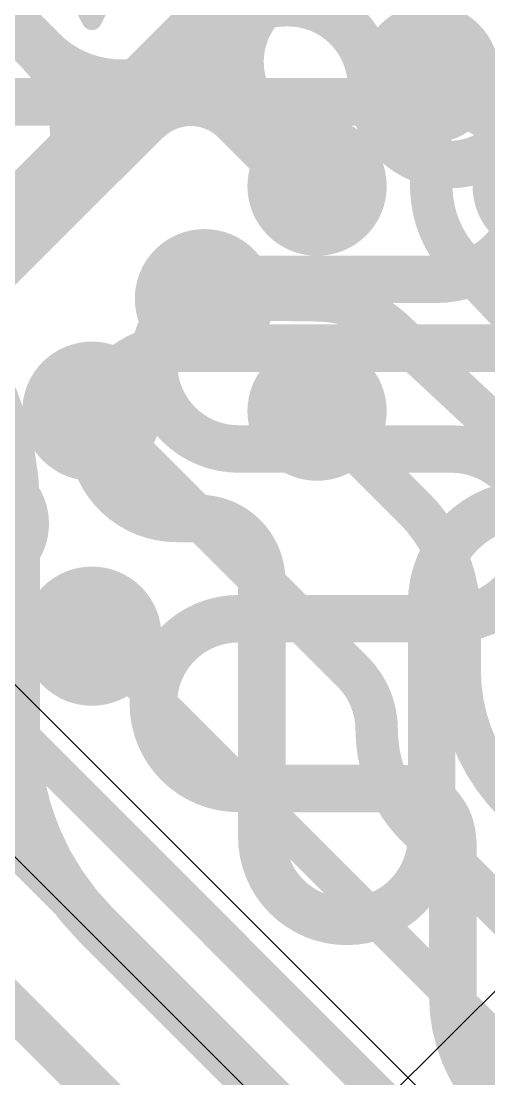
# Model space of a CAD drawing. Header units: inches. Extents: x -6 to 283, y -12 to 154.
# Drawn here: x 59.746 to 60.921, y 3.062 to 5.721 of the extents above; entities that cross this region are included whole.
import ezdxf

# ---------------------------------------------------------------- set-up
doc = ezdxf.new("R2010")
doc.units = ezdxf.units.IN
for name, color, linetype in [('Drill Drawing', 1, 'Continuous'), ('PWR-2', 130, 'Continuous'), ('Signal L1', 76, 'Continuous'), ('Signal L2', 6, 'Continuous'), ('Top Layer', 1, 'Continuous'), ('Top Paste', 8, 'Continuous'), ('Top Solder', 216, 'Continuous')]:
    doc.layers.add(name, color=color, linetype=linetype)

# ---------------------------------------------------------------- blocks, each defined once
blk = doc.blocks.new('BGA_565_15_5_14_4__57')
at = {"layer": 'Top Layer'}
h = blk.add_hatch(color=1, dxfattribs=at)
edge = h.paths.add_edge_path()
edge.add_arc((-1.79999894, 6.800001640000001), 0.12499848, 0, 360)
h = blk.add_hatch(color=1, dxfattribs=at)
edge = h.paths.add_edge_path()
edge.add_arc((-1.00000054, 6.7999991), 0.12499848, 0, 360)
h = blk.add_hatch(color=1, dxfattribs=at)
edge = h.paths.add_edge_path()
edge.add_arc((-2.59999988, 6.399999899999999), 0.12499848, 0, 360)
h = blk.add_hatch(color=1, dxfattribs=at)
edge = h.paths.add_edge_path()
edge.add_arc((-2.20000068, 6.399999899999999), 0.12499848, 0, 360)
h = blk.add_hatch(color=1, dxfattribs=at)
edge = h.paths.add_edge_path()
edge.add_arc((-1.79999894, 6.399999899999999), 0.12499848, 0, 360)
h = blk.add_hatch(color=1, dxfattribs=at)
edge = h.paths.add_edge_path()
edge.add_arc((-1.39999974, 6.399999899999999), 0.12499848, 0, 360)
h = blk.add_hatch(color=1, dxfattribs=at)
edge = h.paths.add_edge_path()
edge.add_arc((-1.00000054, 6.399999899999999), 0.12499848, 0, 360)
at = {"layer": 'Top Paste'}
h = blk.add_hatch(color=8, dxfattribs=at)
edge = h.paths.add_edge_path()
edge.add_arc((-1.79999894, 6.800001640000001), 0.12499848, 0, 360)
h = blk.add_hatch(color=8, dxfattribs=at)
edge = h.paths.add_edge_path()
edge.add_arc((-1.00000054, 6.7999991), 0.12499848, 0, 360)
h = blk.add_hatch(color=8, dxfattribs=at)
edge = h.paths.add_edge_path()
edge.add_arc((-2.59999988, 6.399999899999999), 0.12499848, 0, 360)
h = blk.add_hatch(color=8, dxfattribs=at)
edge = h.paths.add_edge_path()
edge.add_arc((-2.20000068, 6.399999899999999), 0.12499848, 0, 360)
h = blk.add_hatch(color=8, dxfattribs=at)
edge = h.paths.add_edge_path()
edge.add_arc((-1.79999894, 6.399999899999999), 0.12499848, 0, 360)
h = blk.add_hatch(color=8, dxfattribs=at)
edge = h.paths.add_edge_path()
edge.add_arc((-1.39999974, 6.399999899999999), 0.12499848, 0, 360)
h = blk.add_hatch(color=8, dxfattribs=at)
edge = h.paths.add_edge_path()
edge.add_arc((-1.00000054, 6.399999899999999), 0.12499848, 0, 360)
at = {"layer": 'Top Solder'}
h = blk.add_hatch(color=216, dxfattribs=at)
edge = h.paths.add_edge_path()
edge.add_arc((-2.60000242, 6.7999991), 0.17499838, 0, 360)
h = blk.add_hatch(color=216, dxfattribs=at)
edge = h.paths.add_edge_path()
edge.add_arc((-1.79999894, 6.800001640000001), 0.17499838, 0, 360)
h = blk.add_hatch(color=216, dxfattribs=at)
edge = h.paths.add_edge_path()
edge.add_arc((-1.00000054, 6.7999991), 0.17499838, 0, 360)
h = blk.add_hatch(color=216, dxfattribs=at)
edge = h.paths.add_edge_path()
edge.add_arc((-2.99999908, 6.399999899999999), 0.17499838, 0, 360)
h = blk.add_hatch(color=216, dxfattribs=at)
edge = h.paths.add_edge_path()
edge.add_arc((-2.59999988, 6.399999899999999), 0.17499838, 0, 360)
h = blk.add_hatch(color=216, dxfattribs=at)
edge = h.paths.add_edge_path()
edge.add_arc((-2.20000068, 6.399999899999999), 0.17499838, 0, 360)
h = blk.add_hatch(color=216, dxfattribs=at)
edge = h.paths.add_edge_path()
edge.add_arc((-1.79999894, 6.399999899999999), 0.17499838, 0, 360)
h = blk.add_hatch(color=216, dxfattribs=at)
edge = h.paths.add_edge_path()
edge.add_arc((-1.39999974, 6.399999899999999), 0.17499838, 0, 360)
h = blk.add_hatch(color=216, dxfattribs=at)
edge = h.paths.add_edge_path()
edge.add_arc((-1.00000054, 6.399999899999999), 0.17499838, 0, 360)

msp = doc.modelspace()

# ---------------------------------------------------------------- linework, layer by layer
at = {"layer": 'Drill Drawing'}
for points in [[(59.66925582, 6.2318773, 0.0508, 0.0508, 0), (59.92325582, 5.7238773, 0.0508, 0.0508, 0)], [(59.92325582, 5.7238773, 0.0508, 0.0508, 0), (60.17725582, 6.2318773, 0.0508, 0.0508, 0)]]:
    msp.add_lwpolyline(points, format="xyseb", dxfattribs=at)
msp.add_lwpolyline([(59.91055582, 5.7238773, 0.0254, 0.0254, 1), (59.93595582, 5.7238773, 0.0254, 0.0254, 1)], format="xyseb", close=True, dxfattribs=at)
msp.add_lwpolyline([(59.91055582, 5.7238773, 0.0254, 0.0254, 1), (59.93595582, 5.7238773, 0.0254, 0.0254, 1)], format="xyseb", close=True, dxfattribs=at)
at = {"layer": 'PWR-2'}
for p, q in [((61.41097191999999, 2.371217), (59.09205606, 4.69013286)), ((58.89231554, 4.45704468), (61.82664545999999, 1.52269698))]:
    msp.add_line(p, q, dxfattribs=at)
at = {"layer": 'Signal L1'}
for points in [[(59.46365805999999, 5.51827954, 0.11938, 0.11938, 0), (60.79985554, 5.51827954, 0.11938, 0.11938, 0)], [(60.79985554, 5.51827954, 0.11938, 0.11938, -0.4142135623730951), (61.01839206, 5.29974302, 0.11938, 0.11938, 0)], [(61.01839206, 5.29974302, 0.11938, 0.11938, -0.4142135623730951), (60.79066074, 5.072011699999999, 0.11938, 0.11938, 0)], [(60.29173108, 4.6452917, 0.11938, 0.11938, -0.9999999999999999), (60.29173108, 5.072011699999999, 0.11938, 0.11938, 0)], [(60.29173108, 5.072011699999999, 0.11938, 0.11938, 0), (60.79066074, 5.072011699999999, 0.11938, 0.11938, 0)], [(59.52630207999999, 4.999235619999999, 0.11938, 0.11938, -0.198912367379658), (59.7328244, 4.50064632, 0.11938, 0.11938, 0)], [(60.29173108, 4.6452917, 0.11938, 0.11938, 0), (60.82684304, 4.6452917, 0.11938, 0.11938, 0)], [(60.82684304, 4.6452917, 0.11938, 0.11938, -0.9999999999999999), (60.82684304, 4.2185717, 0.11938, 0.11938, 0)], [(59.7328244, 3.937675639999999, 0.11938, 0.11938, 0), (59.7328244, 4.50064632, 0.11938, 0.11938, 0)], [(60.2910529, 3.7918517, 0.11938, 0.11938, -0.9999999999999999), (60.2910529, 4.2185717, 0.11938, 0.11938, 0)], [(60.2910529, 4.2185717, 0.11938, 0.11938, 0), (60.82684304, 4.2185717, 0.11938, 0.11938, 0)], [(59.93655526, 3.44583004, 0.11938, 0.11938, -0.198912367379658), (59.7328244, 3.937675639999999, 0.11938, 0.11938, 0)], [(60.2910529, 3.7918517, 0.11938, 0.11938, 0), (60.69426012, 3.7918517, 0.11938, 0.11938, 0)], [(60.69426012, 3.7918517, 0.11938, 0.11938, -0.4142135623730951), (60.82943638, 3.65667544, 0.11938, 0.11938, 0)], [(60.82943638, 3.65667544, 0.11938, 0.11938, 0), (60.83011455999999, 3.65667544, 0.11938, 0.11938, 0)], [(60.83011455999999, 3.26784208, 0.11938, 0.11938, 0), (60.83011455999999, 3.65667544, 0.11938, 0.11938, 0)], [(59.93655526, 3.4458275, 0.11938, 0.11938, 0), (60.52355687999999, 2.85882588, 0.11938, 0.11938, 0)], [(60.94155198, 2.99997876, 0.11938, 0.11938, -0.1978156943521175), (60.83011455999999, 3.26784208, 0.11938, 0.11938, 0)]]:
    msp.add_lwpolyline(points, format="xyseb", dxfattribs=at)
for points in [[(60.77001053999999, 5.51827954, 0.05969, 0.05969, 1), (60.82970053999999, 5.51827954, 0.05969, 0.05969, 1)], [(60.77001053999999, 5.51827954, 0.05969, 0.05969, 1), (60.82970053999999, 5.51827954, 0.05969, 0.05969, 1)], [(60.26188608, 5.072011699999999, 0.05969, 0.05969, 1), (60.32157607999999, 5.072011699999999, 0.05969, 0.05969, 1)], [(60.26188608, 5.072011699999999, 0.05969, 0.05969, 1), (60.32157607999999, 5.072011699999999, 0.05969, 0.05969, 1)], [(60.76081574, 5.072011699999999, 0.05969, 0.05969, 1), (60.82050573999999, 5.072011699999999, 0.05969, 0.05969, 1)], [(60.76081574, 5.072011699999999, 0.05969, 0.05969, 1), (60.82050573999999, 5.072011699999999, 0.05969, 0.05969, 1)], [(60.26188608, 4.6452917, 0.05969, 0.05969, 1), (60.32157607999999, 4.6452917, 0.05969, 0.05969, 1)], [(60.26188608, 4.6452917, 0.05969, 0.05969, 1), (60.32157607999999, 4.6452917, 0.05969, 0.05969, 1)], [(60.79699803999999, 4.6452917, 0.05969, 0.05969, 1), (60.85668804, 4.6452917, 0.05969, 0.05969, 1)], [(60.79699803999999, 4.6452917, 0.05969, 0.05969, 1), (60.85668804, 4.6452917, 0.05969, 0.05969, 1)], [(59.7029794, 4.50064632, 0.05969, 0.05969, 1), (59.76266939999999, 4.50064632, 0.05969, 0.05969, 1)], [(59.7029794, 4.50064632, 0.05969, 0.05969, 1), (59.76266939999999, 4.50064632, 0.05969, 0.05969, 1)], [(60.26120789999999, 4.2185717, 0.05969, 0.05969, 1), (60.3208979, 4.2185717, 0.05969, 0.05969, 1)], [(60.26120789999999, 4.2185717, 0.05969, 0.05969, 1), (60.3208979, 4.2185717, 0.05969, 0.05969, 1)], [(60.79699803999999, 4.2185717, 0.05969, 0.05969, 1), (60.85668804, 4.2185717, 0.05969, 0.05969, 1)], [(60.79699803999999, 4.2185717, 0.05969, 0.05969, 1), (60.85668804, 4.2185717, 0.05969, 0.05969, 1)], [(59.7029794, 3.937675639999999, 0.05969, 0.05969, 1), (59.76266939999999, 3.937675639999999, 0.05969, 0.05969, 1)], [(59.7029794, 3.937675639999999, 0.05969, 0.05969, 1), (59.76266939999999, 3.937675639999999, 0.05969, 0.05969, 1)], [(60.26120789999999, 3.7918517, 0.05969, 0.05969, 1), (60.3208979, 3.7918517, 0.05969, 0.05969, 1)], [(60.26120789999999, 3.7918517, 0.05969, 0.05969, 1), (60.3208979, 3.7918517, 0.05969, 0.05969, 1)], [(60.66441511999999, 3.7918517, 0.05969, 0.05969, 1), (60.72410512, 3.7918517, 0.05969, 0.05969, 1)], [(60.66441511999999, 3.7918517, 0.05969, 0.05969, 1), (60.72410512, 3.7918517, 0.05969, 0.05969, 1)], [(60.79959138, 3.65667544, 0.05969, 0.05969, 1), (60.85928138, 3.65667544, 0.05969, 0.05969, 1)], [(60.79959138, 3.65667544, 0.05969, 0.05969, 1), (60.85928138, 3.65667544, 0.05969, 0.05969, 1)], [(60.80026956, 3.65667544, 0.05969, 0.05969, 1), (60.85995955999999, 3.65667544, 0.05969, 0.05969, 1)], [(60.80026956, 3.65667544, 0.05969, 0.05969, 1), (60.85995955999999, 3.65667544, 0.05969, 0.05969, 1)], [(59.90671026, 3.44583004, 0.05969, 0.05969, 1), (59.96640025999999, 3.44583004, 0.05969, 0.05969, 1)], [(59.90671026, 3.4458275, 0.05969, 0.05969, 1), (59.96640025999999, 3.4458275, 0.05969, 0.05969, 1)], [(60.80026956, 3.26784208, 0.05969, 0.05969, 1), (60.85995955999999, 3.26784208, 0.05969, 0.05969, 1)], [(60.80026956, 3.26784208, 0.05969, 0.05969, 1), (60.85995955999999, 3.26784208, 0.05969, 0.05969, 1)]]:
    msp.add_lwpolyline(points, format="xyseb", close=True, dxfattribs=at)
at = {"layer": 'Signal L2'}
for points in [[(60.20947572, 5.68240926, 0.11938, 0.11938, -0.198912367379658), (60.41482202, 5.76746624, 0.11938, 0.11938, 0)], [(60.41482202, 5.76746624, 0.11938, 0.11938, 0), (60.41602343999999, 5.76746624, 0.11938, 0.11938, 0)], [(60.41602343999999, 5.76746624, 0.11938, 0.11938, 0), (60.41602598, 5.7674637, 0.11938, 0.11938, 0)], [(60.41602598, 5.76746624, 0.11938, 0.11938, -0.413855213765294), (60.62568773999999, 5.55807118, 0.11938, 0.11938, 0)], [(59.29026749999999, 4.763201039999999, 0.11938, 0.11938, 0), (60.20947572, 5.68240926, 0.11938, 0.11938, 0)], [(60.6256852, 5.55807118, 0.11938, 0.11938, 0), (60.62568773999999, 5.55806864, 0.11938, 0.11938, 0)], [(60.62568773999999, 5.557159319999999, 0.11938, 0.11938, 0), (60.62568773999999, 5.55806864, 0.11938, 0.11938, 0)], [(61.0203885, 5.557814639999999, 0.11938, 0.11938, -0.9983410870948649), (60.62568773999999, 5.557159319999999, 0.11938, 0.11938, 0)], [(60.1367225, 4.47071496, 0.11938, 0.11938, -1.003453995227398), (60.13671996, 4.8987075, 0.11938, 0.11938, 0)], [(60.1367225, 4.8987075, 0.11938, 0.11938, 0), (61.22147014, 4.8987075, 0.11938, 0.11938, 0)], [(60.7768025, 4.25735496, 0.11938, 0.11938, -0.4142135623730951), (61.02712457999999, 4.50767704, 0.11938, 0.11938, 0)], [(60.1367225, 4.47071496, 0.11938, 0.11938, 0), (60.19305208, 4.47071496, 0.11938, 0.11938, 0)], [(60.19305208, 4.47071496, 0.11938, 0.11938, -0.4142135623730951), (60.35008249999999, 4.31368454, 0.11938, 0.11938, 0)], [(60.35008249999999, 3.6709096, 0.11938, 0.11938, 0), (60.35008249999999, 4.31368454, 0.11938, 0.11938, 0)], [(60.7768025, 3.6709096, 0.11938, 0.11938, 0), (60.7768025, 4.25735496, 0.11938, 0.11938, 0)], [(60.7768025, 3.6709096, 0.11938, 0.11938, -0.9999999999999999), (60.35008249999999, 3.6709096, 0.11938, 0.11938, 0)]]:
    msp.add_lwpolyline(points, format="xyseb", dxfattribs=at)
for points in [[(60.38497701999999, 5.76746624, 0.05969, 0.05969, 1), (60.44466701999999, 5.76746624, 0.05969, 0.05969, 1)], [(60.38497701999999, 5.76746624, 0.05969, 0.05969, 1), (60.44466701999999, 5.76746624, 0.05969, 0.05969, 1)], [(60.38617843999999, 5.76746624, 0.05969, 0.05969, 1), (60.44586844, 5.76746624, 0.05969, 0.05969, 1)], [(60.38617843999999, 5.76746624, 0.05969, 0.05969, 1), (60.44586844, 5.76746624, 0.05969, 0.05969, 1)], [(60.38618098, 5.76746624, 0.05969, 0.05969, 1), (60.44587098, 5.76746624, 0.05969, 0.05969, 1)], [(60.38618098, 5.7674637, 0.05969, 0.05969, 1), (60.44587098, 5.7674637, 0.05969, 0.05969, 1)], [(60.17963072, 5.68240926, 0.05969, 0.05969, 1), (60.23932071999999, 5.68240926, 0.05969, 0.05969, 1)], [(60.17963072, 5.68240926, 0.05969, 0.05969, 1), (60.23932071999999, 5.68240926, 0.05969, 0.05969, 1)], [(60.5958402, 5.55807118, 0.05969, 0.05969, 1), (60.65553019999999, 5.55807118, 0.05969, 0.05969, 1)], [(60.59584273999999, 5.55807118, 0.05969, 0.05969, 1), (60.65553274000001, 5.55807118, 0.05969, 0.05969, 1)], [(60.59584273999999, 5.55806864, 0.05969, 0.05969, 1), (60.65553274000001, 5.55806864, 0.05969, 0.05969, 1)], [(60.59584273999999, 5.55806864, 0.05969, 0.05969, 1), (60.65553274000001, 5.55806864, 0.05969, 0.05969, 1)], [(60.59584273999999, 5.557159319999999, 0.05969, 0.05969, 1), (60.65553274000001, 5.557159319999999, 0.05969, 0.05969, 1)], [(60.59584273999999, 5.557159319999999, 0.05969, 0.05969, 1), (60.65553274000001, 5.557159319999999, 0.05969, 0.05969, 1)], [(60.10687496, 4.8987075, 0.05969, 0.05969, 1), (60.16656496, 4.8987075, 0.05969, 0.05969, 1)], [(60.1068775, 4.8987075, 0.05969, 0.05969, 1), (60.16656749999999, 4.8987075, 0.05969, 0.05969, 1)], [(60.1068775, 4.47071496, 0.05969, 0.05969, 1), (60.16656749999999, 4.47071496, 0.05969, 0.05969, 1)], [(60.1068775, 4.47071496, 0.05969, 0.05969, 1), (60.16656749999999, 4.47071496, 0.05969, 0.05969, 1)], [(60.16320708, 4.47071496, 0.05969, 0.05969, 1), (60.22289708, 4.47071496, 0.05969, 0.05969, 1)], [(60.16320708, 4.47071496, 0.05969, 0.05969, 1), (60.22289708, 4.47071496, 0.05969, 0.05969, 1)], [(60.3202375, 4.31368454, 0.05969, 0.05969, 1), (60.37992749999999, 4.31368454, 0.05969, 0.05969, 1)], [(60.3202375, 4.31368454, 0.05969, 0.05969, 1), (60.37992749999999, 4.31368454, 0.05969, 0.05969, 1)], [(60.74695749999999, 4.25735496, 0.05969, 0.05969, 1), (60.8066475, 4.25735496, 0.05969, 0.05969, 1)], [(60.74695749999999, 4.25735496, 0.05969, 0.05969, 1), (60.8066475, 4.25735496, 0.05969, 0.05969, 1)], [(60.3202375, 3.6709096, 0.05969, 0.05969, 1), (60.37992749999999, 3.6709096, 0.05969, 0.05969, 1)], [(60.3202375, 3.6709096, 0.05969, 0.05969, 1), (60.37992749999999, 3.6709096, 0.05969, 0.05969, 1)], [(60.74695749999999, 3.6709096, 0.05969, 0.05969, 1), (60.8066475, 3.6709096, 0.05969, 0.05969, 1)], [(60.74695749999999, 3.6709096, 0.05969, 0.05969, 1), (60.8066475, 3.6709096, 0.05969, 0.05969, 1)]]:
    msp.add_lwpolyline(points, format="xyseb", close=True, dxfattribs=at)
at = {"layer": 'Top Layer'}
msp.add_line((66.39227006, 8.7386287), (54.18816949999999, -3.46547186), dxfattribs=at)
for points in [[(60.11581321999999, 5.586369319999999, 0.2032, 0.2032, 0), (60.79474506, 6.26530116, 0.2032, 0.2032, 0)], [(59.48054652, 5.9612911, 0.127, 0.127, 0), (59.81050013999999, 5.631337479999999, 0.127, 0.127, 0)], [(60.30299343999999, 5.49228264, 0.1778, 0.1778, -0.3511543973849756), (60.33512952, 5.785451979999999, 0.1778, 0.1778, 0)], [(59.79578083999999, 5.6450611, 0.127, 0.127, -0.0007343089763115814), (59.79638789999999, 5.6444515, 0.127, 0.127, 0)], [(59.79638789999999, 5.6444515, 0.127, 0.127, -0.0007485133358746271), (59.79578083999999, 5.64505856, 0.127, 0.127, 0)], [(59.81050013999999, 5.631337479999999, 0.127, 0.127, -0.01681846600714506), (59.79638789999999, 5.6444515, 0.127, 0.127, 0)], [(59.79638789999999, 5.6444515, 0.127, 0.127, -0.2965633203050164), (59.8616024, 5.332158499999999, 0.127, 0.127, 0)], [(59.81050013999999, 5.631337479999999, 0.127, 0.127, 0), (59.85754093999999, 5.58429668, 0.127, 0.127, 0)], [(60.11581321999999, 5.586369319999999, 0.127, 0.127, -0.2923788987933266), (59.81050013999999, 5.631337479999999, 0.127, 0.127, 0)], [(60.17235107999999, 5.62277514, 0.1778, 0.1778, 0), (60.302902, 5.49222422, 0.1778, 0.1778, 0)], [(59.91256495999999, 5.38312106, 0.2032, 0.2032, 0), (60.10588436, 5.57644046, 0.2032, 0.2032, 0)], [(60.10588436, 5.57644046, 0.2032, 0.2032, 0), (60.11581321999999, 5.586369319999999, 0.2032, 0.2032, 0)], [(60.17235107999999, 5.62277514, 0.127, 0.127, -0.07677651072476663), (60.10588436, 5.57644046, 0.127, 0.127, 0)], [(60.17678337999999, 5.62710584, 0.127, 0.127, -0.005836897973348545), (60.17235107999999, 5.62277514, 0.127, 0.127, 0)], [(59.85754093999999, 5.58429414, 0.127, 0.127, -0.2651631641291179), (59.91256495999999, 5.38312106, 0.127, 0.127, 0)], [(60.10588436, 5.57644046, 0.127, 0.127, -0.2485181934693541), (59.85754347999999, 5.58429668, 0.127, 0.127, 0)], [(60.13621196, 5.59653948, 0.127, 0.127, -0.01990323843229569), (60.11581321999999, 5.586369319999999, 0.127, 0.127, 0)], [(60.77187997999999, 5.437662479999999, 0.10668, 0.10668, 0), (60.77187997999999, 5.58892456, 0.10668, 0.10668, 0)], [(60.04980116, 5.500123619999999, 0.1778, 0.1778, -0.3944681416560908), (60.302902, 5.49222422, 0.1778, 0.1778, 0)], [(60.30326014, 5.491866079999999, 0.1778, 0.1778, 0), (60.48903828, 5.30608286, 0.1778, 0.1778, 0)], [(59.8616024, 5.332158499999999, 0.2032, 0.2032, 0), (59.91256495999999, 5.38312106, 0.2032, 0.2032, 0)], [(60.77187997999999, 5.437662479999999, 0.10668, 0.10668, 0), (60.77618273999999, 5.297525599999999, 0.10668, 0.10668, 0)], [(59.20997301999999, 4.680529119999999, 0.2032, 0.2032, 0), (59.8616024, 5.332158499999999, 0.2032, 0.2032, 0)], [(59.91256495999999, 5.38312106, 0.127, 0.127, -0.03858533811522719), (59.90210016, 5.35242262, 0.127, 0.127, 0)], [(59.8616024, 5.332158499999999, 0.127, 0.127, -0.01660488225082374), (59.85396461999999, 5.314292139999999, 0.127, 0.127, 0)], [(60.48903828, 5.30608286, 0.1778, 0.1778, 0), (60.49915763999999, 5.2959635, 0.1778, 0.1778, 0)], [(60.8523802, 5.114472879999999, 0.10668, 0.10668, -0.1838916907891343), (60.77618528, 5.297525599999999, 0.10668, 0.10668, 0)], [(60.85237765999999, 5.114472879999999, 0.10668, 0.10668, 0), (61.1865299, 4.76160084, 0.10668, 0.10668, 0)], [(60.20619404, 5.02323862, 0.10668, 0.10668, 0), (60.49311752, 5.019034919999999, 0.10668, 0.10668, 0)], [(60.49311752, 5.019034919999999, 0.10668, 0.10668, -0.1860300428071431), (60.6790633, 4.94422938, 0.10668, 0.10668, 0)], [(60.67906075999999, 4.94422684, 0.10668, 0.10668, 0), (61.00716525999999, 4.63834988, 0.10668, 0.10668, 0)], [(59.9233625, 4.740404539999999, 0.10668, 0.10668, 0), (60.57834467999999, 4.08542236, 0.10668, 0.10668, 0)], [(60.48904844, 4.740404539999999, 0.10668, 0.10668, 0), (60.732543, 4.49690998, 0.10668, 0.10668, 0)], [(60.732543, 4.49690998, 0.10668, 0.10668, -0.198912367379658), (60.84733576, 4.21977566, 0.10668, 0.10668, 0)], [(60.84733576, 4.087693119999999, 0.10668, 0.10668, 0), (60.84733576, 4.21977566, 0.10668, 0.10668, 0)], [(59.73957825999999, 3.93073636, 0.08889999999999999, 0.08889999999999999, -0.1986756825929114), (59.62822974, 4.19989508, 0.08889999999999999, 0.08889999999999999, 0)], [(59.92335741999999, 4.17472876, 0.08889999999999999, 0.08889999999999999, 0), (61.05016745999999, 3.04791872, 0.08889999999999999, 0.08889999999999999, 0)], [(60.57834467999999, 4.08542236, 0.10668, 0.10668, -0.198912367379658), (60.63883731999999, 3.93937998, 0.10668, 0.10668, 0)], [(60.98584958, 3.75700544, 0.10668, 0.10668, -0.1991423936645721), (60.84733576, 4.087693119999999, 0.10668, 0.10668, 0)], [(60.69799645999999, 3.74696482, 0.10668, 0.10668, -0.1502592329856673), (60.63883731999999, 3.93937998, 0.10668, 0.10668, 0)], [(59.73957825999999, 3.93073382, 0.08889999999999999, 0.08889999999999999, 0), (60.83593115999999, 2.8323794, 0.08889999999999999, 0.08889999999999999, 0)], [(59.58875559999999, 3.79363478, 0.10668, 0.10668, 0), (60.97648714, 2.40590324, 0.10668, 0.10668, 0)], [(60.73882188, 3.69753388, 0.10668, 0.10668, -0.04690008683997626), (60.69799645999999, 3.74696482, 0.10668, 0.10668, 0)], [(60.73881933999999, 3.69753134, 0.10668, 0.10668, 0), (61.15857465999999, 3.2777684, 0.10668, 0.10668, 0)], [(59.3576791, 3.6090352, 0.10668, 0.10668, 0), (60.85537232, 2.11134198, 0.10668, 0.10668, 0)]]:
    msp.add_lwpolyline(points, format="xyseb", dxfattribs=at)
for points in [[(60.29067951999999, 5.785451979999999, 0.08889999999999999, 0.08889999999999999, 1), (60.37957952, 5.785451979999999, 0.08889999999999999, 0.08889999999999999, 1)], [(59.76403084, 5.6450611, 0.0635, 0.0635, 1), (59.82753083999999, 5.6450611, 0.0635, 0.0635, 1)], [(59.76403084, 5.64505856, 0.0635, 0.0635, 1), (59.82753083999999, 5.64505856, 0.0635, 0.0635, 1)], [(59.7646379, 5.6444515, 0.0635, 0.0635, 1), (59.82813789999999, 5.6444515, 0.0635, 0.0635, 1)], [(59.7646379, 5.6444515, 0.0635, 0.0635, 1), (59.82813789999999, 5.6444515, 0.0635, 0.0635, 1)], [(59.7646379, 5.6444515, 0.0635, 0.0635, 1), (59.82813789999999, 5.6444515, 0.0635, 0.0635, 1)], [(59.7646379, 5.6444515, 0.0635, 0.0635, 1), (59.82813789999999, 5.6444515, 0.0635, 0.0635, 1)], [(59.77875013999999, 5.631337479999999, 0.0635, 0.0635, 1), (59.84225014, 5.631337479999999, 0.0635, 0.0635, 1)], [(59.77875013999999, 5.631337479999999, 0.0635, 0.0635, 1), (59.84225014, 5.631337479999999, 0.0635, 0.0635, 1)], [(59.77875013999999, 5.631337479999999, 0.0635, 0.0635, 1), (59.84225014, 5.631337479999999, 0.0635, 0.0635, 1)], [(59.77875013999999, 5.631337479999999, 0.0635, 0.0635, 1), (59.84225014, 5.631337479999999, 0.0635, 0.0635, 1)], [(60.12790107999999, 5.62277514, 0.08889999999999999, 0.08889999999999999, 1), (60.21680108, 5.62277514, 0.08889999999999999, 0.08889999999999999, 1)], [(60.05508436, 5.57644046, 0.1016, 0.1016, 1), (60.15668435999999, 5.57644046, 0.1016, 0.1016, 1)], [(60.05508436, 5.57644046, 0.1016, 0.1016, 1), (60.15668435999999, 5.57644046, 0.1016, 0.1016, 1)], [(60.06501322, 5.586369319999999, 0.1016, 0.1016, 1), (60.16661322, 5.586369319999999, 0.1016, 0.1016, 1)], [(60.06501322, 5.586369319999999, 0.1016, 0.1016, 1), (60.16661322, 5.586369319999999, 0.1016, 0.1016, 1)], [(60.14060108, 5.62277514, 0.0635, 0.0635, 1), (60.20410107999999, 5.62277514, 0.0635, 0.0635, 1)], [(60.14060108, 5.62277514, 0.0635, 0.0635, 1), (60.20410107999999, 5.62277514, 0.0635, 0.0635, 1)], [(60.14503338, 5.62710584, 0.0635, 0.0635, 1), (60.20853338, 5.62710584, 0.0635, 0.0635, 1)], [(59.82579094, 5.58429668, 0.0635, 0.0635, 1), (59.88929094, 5.58429668, 0.0635, 0.0635, 1)], [(59.82579094, 5.58429414, 0.0635, 0.0635, 1), (59.88929094, 5.58429414, 0.0635, 0.0635, 1)], [(59.82579348, 5.58429668, 0.0635, 0.0635, 1), (59.88929348, 5.58429668, 0.0635, 0.0635, 1)], [(60.07413436, 5.57644046, 0.0635, 0.0635, 1), (60.13763435999999, 5.57644046, 0.0635, 0.0635, 1)], [(60.07413436, 5.57644046, 0.0635, 0.0635, 1), (60.13763435999999, 5.57644046, 0.0635, 0.0635, 1)], [(60.08406322, 5.586369319999999, 0.0635, 0.0635, 1), (60.14756321999999, 5.586369319999999, 0.0635, 0.0635, 1)], [(60.08406322, 5.586369319999999, 0.0635, 0.0635, 1), (60.14756321999999, 5.586369319999999, 0.0635, 0.0635, 1)], [(60.10446195999999, 5.59653948, 0.0635, 0.0635, 1), (60.16796196, 5.59653948, 0.0635, 0.0635, 1)], [(60.74520998, 5.58892456, 0.05333999999999999, 0.05333999999999999, 1), (60.79854998, 5.58892456, 0.05333999999999999, 0.05333999999999999, 1)], [(60.00535116, 5.500123619999999, 0.08889999999999999, 0.08889999999999999, 1), (60.09425116, 5.500123619999999, 0.08889999999999999, 0.08889999999999999, 1)], [(60.258452, 5.49222422, 0.08889999999999999, 0.08889999999999999, 1), (60.34735199999999, 5.49222422, 0.08889999999999999, 0.08889999999999999, 1)], [(60.258452, 5.49222422, 0.08889999999999999, 0.08889999999999999, 1), (60.34735199999999, 5.49222422, 0.08889999999999999, 0.08889999999999999, 1)], [(60.25854344, 5.49228264, 0.08889999999999999, 0.08889999999999999, 1), (60.34744343999999, 5.49228264, 0.08889999999999999, 0.08889999999999999, 1)], [(60.25881014, 5.491866079999999, 0.08889999999999999, 0.08889999999999999, 1), (60.34771014, 5.491866079999999, 0.08889999999999999, 0.08889999999999999, 1)], [(59.86176496, 5.38312106, 0.1016, 0.1016, 1), (59.96336496, 5.38312106, 0.1016, 0.1016, 1)], [(59.86176496, 5.38312106, 0.1016, 0.1016, 1), (59.96336496, 5.38312106, 0.1016, 0.1016, 1)], [(60.74520998, 5.437662479999999, 0.05333999999999999, 0.05333999999999999, 1), (60.79854998, 5.437662479999999, 0.05333999999999999, 0.05333999999999999, 1)], [(60.74520998, 5.437662479999999, 0.05333999999999999, 0.05333999999999999, 1), (60.79854998, 5.437662479999999, 0.05333999999999999, 0.05333999999999999, 1)], [(59.8108024, 5.332158499999999, 0.1016, 0.1016, 1), (59.9124024, 5.332158499999999, 0.1016, 0.1016, 1)], [(59.8108024, 5.332158499999999, 0.1016, 0.1016, 1), (59.9124024, 5.332158499999999, 0.1016, 0.1016, 1)], [(59.88081496, 5.38312106, 0.0635, 0.0635, 1), (59.94431496, 5.38312106, 0.0635, 0.0635, 1)], [(59.88081496, 5.38312106, 0.0635, 0.0635, 1), (59.94431496, 5.38312106, 0.0635, 0.0635, 1)], [(59.87035016, 5.35242262, 0.0635, 0.0635, 1), (59.93385016, 5.35242262, 0.0635, 0.0635, 1)], [(59.82221462, 5.314292139999999, 0.0635, 0.0635, 1), (59.88571462, 5.314292139999999, 0.0635, 0.0635, 1)], [(59.8298524, 5.332158499999999, 0.0635, 0.0635, 1), (59.8933524, 5.332158499999999, 0.0635, 0.0635, 1)], [(59.8298524, 5.332158499999999, 0.0635, 0.0635, 1), (59.8933524, 5.332158499999999, 0.0635, 0.0635, 1)], [(60.44458828, 5.30608286, 0.08889999999999999, 0.08889999999999999, 1), (60.53348827999999, 5.30608286, 0.08889999999999999, 0.08889999999999999, 1)], [(60.44458828, 5.30608286, 0.08889999999999999, 0.08889999999999999, 1), (60.53348827999999, 5.30608286, 0.08889999999999999, 0.08889999999999999, 1)], [(60.45470764, 5.2959635, 0.08889999999999999, 0.08889999999999999, 1), (60.54360763999999, 5.2959635, 0.08889999999999999, 0.08889999999999999, 1)], [(60.74951274, 5.297525599999999, 0.05333999999999999, 0.05333999999999999, 1), (60.80285274, 5.297525599999999, 0.05333999999999999, 0.05333999999999999, 1)], [(60.74951527999999, 5.297525599999999, 0.05333999999999999, 0.05333999999999999, 1), (60.80285528, 5.297525599999999, 0.05333999999999999, 0.05333999999999999, 1)], [(60.82570766, 5.114472879999999, 0.05333999999999999, 0.05333999999999999, 1), (60.87904766, 5.114472879999999, 0.05333999999999999, 0.05333999999999999, 1)], [(60.8257102, 5.114472879999999, 0.05333999999999999, 0.05333999999999999, 1), (60.87905019999999, 5.114472879999999, 0.05333999999999999, 0.05333999999999999, 1)], [(60.17952404, 5.02323862, 0.05333999999999999, 0.05333999999999999, 1), (60.23286404, 5.02323862, 0.05333999999999999, 0.05333999999999999, 1)], [(60.46644751999999, 5.019034919999999, 0.05333999999999999, 0.05333999999999999, 1), (60.51978751999999, 5.019034919999999, 0.05333999999999999, 0.05333999999999999, 1)], [(60.46644751999999, 5.019034919999999, 0.05333999999999999, 0.05333999999999999, 1), (60.51978751999999, 5.019034919999999, 0.05333999999999999, 0.05333999999999999, 1)], [(60.65239076, 4.94422684, 0.05333999999999999, 0.05333999999999999, 1), (60.70573076, 4.94422684, 0.05333999999999999, 0.05333999999999999, 1)], [(60.6523933, 4.94422938, 0.05333999999999999, 0.05333999999999999, 1), (60.7057333, 4.94422938, 0.05333999999999999, 0.05333999999999999, 1)], [(59.8966925, 4.740404539999999, 0.05333999999999999, 0.05333999999999999, 1), (59.9500325, 4.740404539999999, 0.05333999999999999, 0.05333999999999999, 1)], [(60.46237843999999, 4.740404539999999, 0.05333999999999999, 0.05333999999999999, 1), (60.51571843999999, 4.740404539999999, 0.05333999999999999, 0.05333999999999999, 1)], [(60.70587299999999, 4.49690998, 0.05333999999999999, 0.05333999999999999, 1), (60.759213, 4.49690998, 0.05333999999999999, 0.05333999999999999, 1)], [(60.70587299999999, 4.49690998, 0.05333999999999999, 0.05333999999999999, 1), (60.759213, 4.49690998, 0.05333999999999999, 0.05333999999999999, 1)], [(60.82066575999999, 4.21977566, 0.05333999999999999, 0.05333999999999999, 1), (60.87400575999999, 4.21977566, 0.05333999999999999, 0.05333999999999999, 1)], [(60.82066575999999, 4.21977566, 0.05333999999999999, 0.05333999999999999, 1), (60.87400575999999, 4.21977566, 0.05333999999999999, 0.05333999999999999, 1)], [(59.90113242, 4.17472876, 0.04445, 0.04445, 1), (59.94558242, 4.17472876, 0.04445, 0.04445, 1)], [(60.55167468, 4.08542236, 0.05333999999999999, 0.05333999999999999, 1), (60.60501468, 4.08542236, 0.05333999999999999, 0.05333999999999999, 1)], [(60.55167468, 4.08542236, 0.05333999999999999, 0.05333999999999999, 1), (60.60501468, 4.08542236, 0.05333999999999999, 0.05333999999999999, 1)], [(60.82066575999999, 4.087693119999999, 0.05333999999999999, 0.05333999999999999, 1), (60.87400575999999, 4.087693119999999, 0.05333999999999999, 0.05333999999999999, 1)], [(60.82066575999999, 4.087693119999999, 0.05333999999999999, 0.05333999999999999, 1), (60.87400575999999, 4.087693119999999, 0.05333999999999999, 0.05333999999999999, 1)], [(60.61216732, 3.93937998, 0.05333999999999999, 0.05333999999999999, 1), (60.66550732, 3.93937998, 0.05333999999999999, 0.05333999999999999, 1)], [(60.61216732, 3.93937998, 0.05333999999999999, 0.05333999999999999, 1), (60.66550732, 3.93937998, 0.05333999999999999, 0.05333999999999999, 1)], [(59.71735325999999, 3.93073636, 0.04445, 0.04445, 1), (59.76180326, 3.93073636, 0.04445, 0.04445, 1)], [(59.71735325999999, 3.93073382, 0.04445, 0.04445, 1), (59.76180326, 3.93073382, 0.04445, 0.04445, 1)], [(60.67132646, 3.74696482, 0.05333999999999999, 0.05333999999999999, 1), (60.72466645999999, 3.74696482, 0.05333999999999999, 0.05333999999999999, 1)], [(60.67132646, 3.74696482, 0.05333999999999999, 0.05333999999999999, 1), (60.72466645999999, 3.74696482, 0.05333999999999999, 0.05333999999999999, 1)], [(60.71214934, 3.69753134, 0.05333999999999999, 0.05333999999999999, 1), (60.76548933999999, 3.69753134, 0.05333999999999999, 0.05333999999999999, 1)], [(60.71215187999999, 3.69753388, 0.05333999999999999, 0.05333999999999999, 1), (60.76549187999999, 3.69753388, 0.05333999999999999, 0.05333999999999999, 1)]]:
    msp.add_lwpolyline(points, format="xyseb", close=True, dxfattribs=at)

# ---------------------------------------------------------------- block references
at = {"rotation": 225}
msp.add_blockref('BGA_565_15_5_14_4__57', (54.40792014, 8.2759296), dxfattribs=at)

doc.saveas('drawing.dxf')
